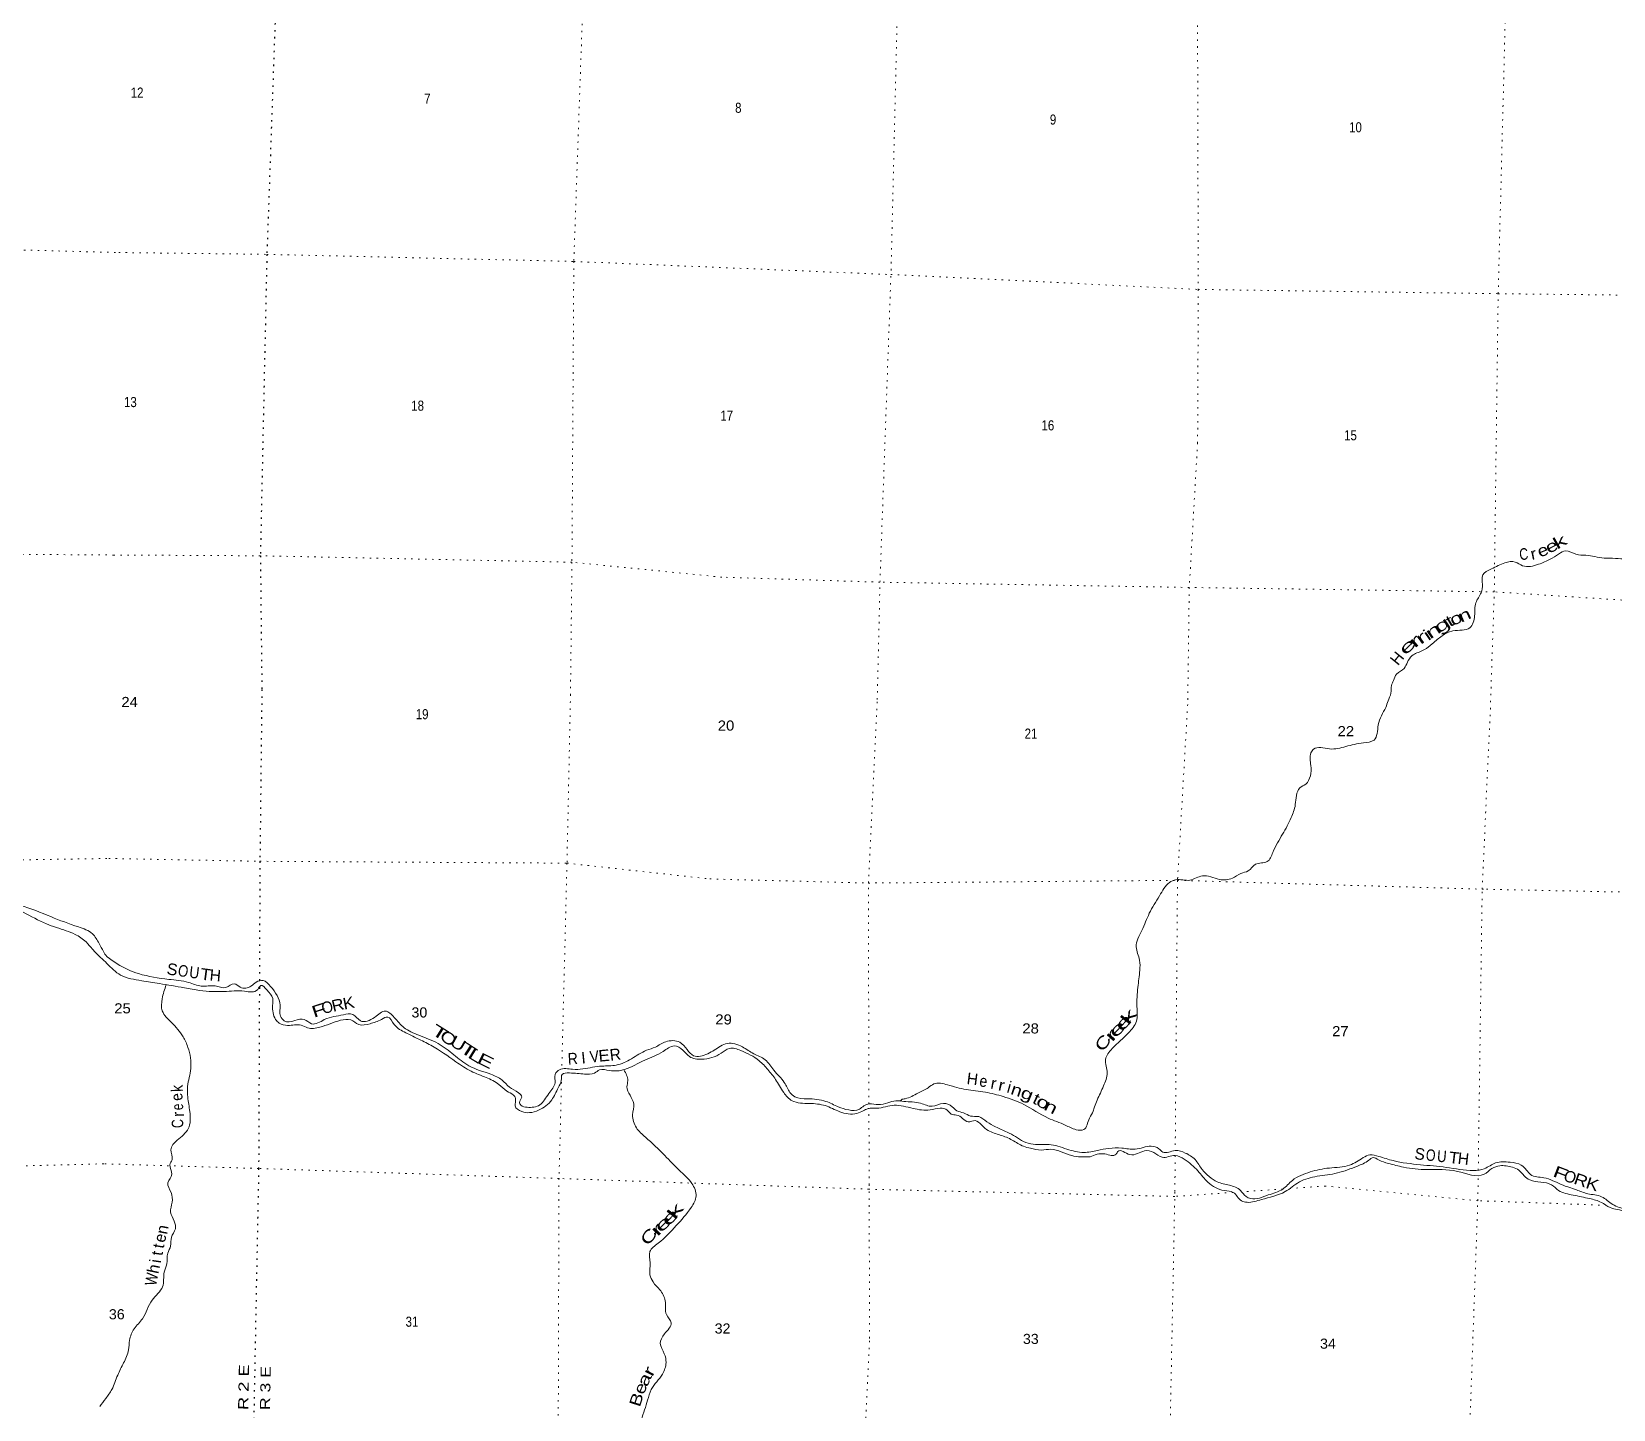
# Model space of a CAD drawing. Header units: feet. Extents: x -509309 to -252658, y -547785 to -360805.
# Drawn here: x -381871 to -354473, y -467175 to -443309 of the extents above; entities that cross this region are included whole.
import ezdxf
from ezdxf.enums import TextEntityAlignment as Align

# ---------------------------------------------------------------- set-up
doc = ezdxf.new("R2010")
doc.units = ezdxf.units.FT
doc.header["$LTSCALE"] = 80
doc.linetypes.add('DOTTED', pattern=[1.5, 0.3, -1.2])
for name, color, linetype, lineweight in [('39', 7, 'Continuous', 13), ('6', 7, 'DOTTED', 25), ('7', 7, 'DOTTED', 13)]:
    doc.layers.add(name, color=color, linetype=linetype, lineweight=lineweight)
doc.layers.add('41', color=7, linetype='Continuous')

msp = doc.modelspace()

# ---------------------------------------------------------------- linework, layer by layer
at = {"layer": '39'}
for points in [[(-353430.12, -452331.43), (-353666.95, -452325.42), (-353890.21, -452383.81), (-354034.97, -452414.73), (-354247.96, -452443.06), (-354436.59, -452433.45), (-354633.29, -452429.79), (-354952.09, -452378.9), (-355120.6, -452363.43), (-355298.81, -452301.67), (-355421.68, -452358.89), (-355566.87, -452448.05), (-355768.26, -452536.75), (-356045.46, -452560.53), (-356171.46, -452497.21), (-356352.23, -452511.75), (-356585.86, -452616.25), (-356735.18, -452721.44), (-356740.39, -452884.09), (-356763.53, -453028.51), (-356855.14, -453202.49), (-356876.88, -453429.27), (-356958.69, -453635.47), (-357252.17, -453689.24), (-357778.62, -454032.3), (-357961.95, -454121.14), (-358041.06, -454232.95), (-358096.04, -454338.95), (-358227.26, -454440.28), (-358284.28, -454550.27), (-358315.01, -454634.37), (-358328.05, -454770.84), (-358375.19, -454903.01), (-358412.7, -455017.7)], [(-390585.06, -454494.97), (-390482.52, -454665.75), (-390431.31, -454829.36), (-390310.29, -454907.89), (-389950.42, -454880.38), (-389593.87, -454814.64), (-389334.96, -454708.96), (-389256.54, -454702.37), (-389191.42, -454763.81), (-389176.91, -454848.42), (-389183.38, -454982.85), (-389075.41, -455225.81), (-388783.69, -455630.8), (-388334.95, -456012.58), (-387895.96, -456378.11), (-387604.95, -456374.47), (-387370.22, -456391.8), (-387274.9, -456339.33), (-387210.25, -456426.87), (-387020.93, -456613.1), (-386857.5, -456678.36), (-386668.83, -456571.38), (-386471.56, -456542.88), (-386365.67, -456570.93), (-386285.56, -456690.89), (-386169.21, -456805.48), (-386002.23, -456786.47), (-385728.94, -456662.97), (-385278.19, -456496.55), (-385068.33, -456438.16), (-384923.37, -456525.17), (-384690.23, -456730.28), (-384700.39, -456846.56), (-384728.46, -456954.49), (-384652.11, -457060.32), (-384424.45, -457126.76), (-384359.07, -457174.15), (-384177.76, -457249.78), (-384035.34, -457475.3), (-383919.19, -457710.39), (-383880.68, -457909.9), (-383865.08, -458044.74), (-383712.46, -458151.97), (-383432.02, -458295.69), (-383233.46, -458415.82), (-383001, -458548.62), (-382718.74, -458483.53), (-382266.81, -458471.76), (-382017.57, -458564.7), (-381615.69, -458764.88), (-381272.56, -458883.65), (-381117.12, -458946.75), (-380926.81, -459078.78), (-380818.63, -459201.26), (-380678.75, -459346.41), (-380565.77, -459450.14)], [(-390509.23, -454496.19), (-390386.67, -454693.62), (-390350.67, -454810.76), (-390110.17, -454833.26), (-389640.42, -454725.43), (-389271.2, -454625.79), (-389147.8, -454684.29), (-389094.18, -454825.84), (-389108.61, -454956.11), (-389018.44, -455184.69), (-388857.99, -455412.56), (-388763.46, -455512.7), (-388562.93, -455634.87), (-388496.79, -455750.55), (-388295.54, -455943.02), (-387947.98, -456258.67), (-387739.77, -456290.61), (-387319.62, -456260.19), (-387223.77, -456288.06), (-387084.4, -456461.32), (-386919.88, -456576.8), (-386775.02, -456559.38), (-386526.36, -456465.56), (-386279.95, -456494.19), (-386168.5, -456656.89), (-386091.44, -456724.58), (-385820.34, -456611.09), (-385456.77, -456491.26), (-385258.26, -456394.5), (-385127.18, -456362.78), (-385008.7, -456360.94), (-384754.68, -456522.25), (-384652.6, -456648.64), (-384607.61, -456713.72), (-384618.29, -456858.12), (-384638.04, -456950.13), (-384533.11, -457030.38), (-384265.83, -457125.66), (-384085.26, -457241.44), (-383940.98, -457475.03), (-383793.06, -457839.22), (-383747.87, -458002.71), (-383549.64, -458140.91), (-383205.09, -458291.84), (-382859.68, -458286.14), (-382767.69, -458305.91), (-382754.89, -458374.42), (-382666.73, -458384.07), (-382347.66, -458391.95), (-382071.59, -458445.23), (-381539.12, -458639.78), (-381060.58, -458819.27), (-380817.79, -458936.2), (-380702.47, -459107), (-380626.63, -459240.94), (-380569.93, -459330.46), (-380563.88, -459337.45)], [(-358412.7, -455017.7), (-358544.77, -455319.78), (-358618.88, -455581.7), (-358802.25, -455629.05), (-359106.3, -455692.6), (-359391.97, -455734.34), (-359665.04, -455738.13), (-359712.17, -455803.66), (-359713.4, -456024.55), (-359802.38, -456342.48), (-359901.75, -456411.22), (-359982.26, -456699.15), (-360053.83, -456924.97), (-360202.55, -457209.83), (-360371.83, -457528.52), (-360470.53, -457687.64), (-360673.94, -457732.67), (-360798.07, -457847.21), (-360925.19, -457891.43), (-361072.93, -457973.47), (-361296.09, -457996.11), (-361592.27, -457933.26), (-361808.16, -458008.22), (-362054.99, -458002.37), (-362160.06, -458048.93), (-362334.07, -458279.17), (-362511.15, -458581.67), (-362640, -458880.9), (-362738.52, -459164.54), (-362679.66, -459394.39), (-362676.69, -459567.79), (-362708.66, -459865.88), (-362725.62, -460200.99), (-362735.33, -460451.87), (-362870.77, -460652.59), (-363153.8, -460925.33), (-363268.96, -461112.31), (-363240.3, -461347.72), (-363303.81, -461571.65), (-363413.8, -461816.95), (-363459.66, -461932.72), (-363482.86, -462008.67), (-363548.88, -462130.14), (-363648.16, -462329.42), (-363776.67, -462331.44), (-363968.19, -462250.14), (-364263.54, -462131.07), (-364683.62, -461893.58), (-365040.95, -461757.48), (-365350.97, -461680.36), (-365685.52, -461632.98), (-366005.57, -461555.7), (-366244.2, -461537.93), (-366339.5, -461602.72), (-366519.56, -461698.32), (-366741.77, -461793.26), (-366804.28, -461812.37), (-366824.5, -461836.51)], [(-380565.77, -459450.14), (-380330.75, -459651.8), (-379964.83, -459749.88), (-379658.44, -459800.84), (-379223.87, -459871.86), (-378955.55, -459918.21), (-378536.27, -459936.79), (-378184.91, -459932.22), (-377955.61, -459901.65), (-377900.39, -459832.22), (-377797.12, -459908.13), (-377694.94, -460058.33), (-377696.68, -460176.79), (-377644.05, -460420.61), (-377580.74, -460483.85), (-377436.8, -460524.25), (-377201.86, -460519.87), (-377090.12, -460565.79), (-376881.19, -460554.99), (-376520.11, -460436.1), (-376343.35, -460428.81), (-376206.02, -460509.27), (-376009.07, -460494.26), (-375811.24, -460419.02), (-375702.25, -460378.54), (-375591.71, -460506.78), (-375389.06, -460650.51), (-375191.79, -460749.98), (-374954.64, -460868.14), (-374521.22, -461154.03), (-374258.62, -461316.77), (-373995.26, -461427.31), (-373776.21, -461547.2), (-373639.38, -461661.79), (-373523.94, -461729.86), (-373488.64, -461786.64), (-373496.58, -461917.05), (-373381.62, -462017.24), (-373245.38, -462035.43), (-373090.17, -461991.66), (-372862.73, -461814.45), (-372749.23, -461603.35), (-372697.2, -461477.64), (-372681.62, -461373.45), (-372554.76, -461347.31), (-372294.09, -461367.44), (-372121.2, -461350.04), (-372034.07, -461295.17), (-371859.59, -461305.92), (-371602.37, -461287.83), (-371248.67, -461124.65), (-370933.35, -460976.93), (-370739.2, -460879.54), (-370589.68, -460950.15), (-370476.94, -461064.36), (-370266.82, -461109.81), (-369926.02, -461004.66), (-369784.3, -460922.52), (-369588.12, -460959.71), (-369269.51, -461135.37), (-369117.21, -461290.37), (-368985.19, -461459.11), (-368844.02, -461688.24), (-368699.54, -461829.06), (-368397.11, -461875.94), (-368124.66, -461914.32), (-367873.26, -462018.65), (-367578.61, -462049.34), (-367465.52, -462002.9), (-367382.67, -461966.04), (-367236.01, -461958.28), (-366928.12, -461906.84), (-366603.73, -461962.1), (-366309, -461986.77), (-366133.92, -461957.36), (-366009.99, -461993.43), (-365942.73, -462060.75), (-365848.63, -462078.28), (-365745.07, -462134.11), (-365647.61, -462195.88), (-365524.83, -462173.69), (-365419.52, -462247.63), (-365300.52, -462345.87), (-365092.88, -462423.41), (-364885.4, -462510.99), (-364690.25, -462618.45), (-364570.3, -462652.45), (-364380.05, -462683.53), (-364217.25, -462670), (-363855.52, -462780.06), (-363536.62, -462799.08)], [(-380563.88, -459337.45), (-380202.89, -459557.4), (-380017.22, -459626.56), (-379496.76, -459727.04), (-379152.24, -459778.59), (-378932.39, -459844.27), (-378693.44, -459839.96), (-378507.15, -459866.96), (-378359.66, -459802.98), (-378256.16, -459862.83), (-378071.19, -459843.62), (-377979.85, -459774.75), (-377858.99, -459746.51), (-377732.01, -459848.9), (-377566.14, -460172.8), (-377558.93, -460365.7), (-377495.86, -460445.01), (-377313.13, -460441.83), (-377148.21, -460420.29), (-377020.85, -460496.58), (-376800.97, -460423.69), (-376470.53, -460340.47), (-376309.86, -460334.94), (-376176.95, -460443.45), (-375931.19, -460385.02), (-375742.89, -460275.49), (-375589.91, -460384.31), (-375419.91, -460563.68), (-375166.88, -460694.14), (-374829.73, -460837.95), (-374557.58, -461032.97), (-374299.38, -461221.75), (-373916.14, -461370.3), (-373724.88, -461469.67), (-373594.22, -461594.21), (-373437.06, -461691.04), (-373381.95, -461766.21), (-373421.5, -461861.99), (-373396.03, -461904.56), (-373288.18, -461942.38), (-373066.77, -461901.65), (-372913.3, -461703.21), (-372804.19, -461518.15), (-372800.03, -461371.61), (-372728.6, -461292.39), (-372499.63, -461283.91), (-372153.84, -461249.12), (-371992.96, -461229.54), (-371743.77, -461211.33), (-371481.19, -461100.94), (-371218.07, -460954.42), (-371066.69, -460898.54), (-370886.69, -460806.95), (-370643.93, -460816.76), (-370515.28, -460941.26), (-370406.46, -461049.4), (-370161.05, -461015.06), (-369938.31, -460883.97), (-369823.17, -460835.56), (-369559.08, -460895.9), (-369364.1, -461015.42), (-369164.88, -461118.93), (-369012.99, -461302.03), (-368833.42, -461513.69), (-368735.58, -461685.91), (-368650.34, -461759.53), (-368434.06, -461795.03), (-368111.53, -461840.22), (-367900.12, -461933.88), (-367718.25, -461988.93), (-367533.37, -461975.74), (-367456.25, -461918.7), (-367359.39, -461884.06), (-367206.97, -461894.47), (-367041.96, -461866.91), (-366900.91, -461830.95), (-366764.56, -461841.11), (-366471.92, -461871.77), (-366271.96, -461925.09), (-366078.53, -461875.88), (-365926.79, -461932.47), (-365843.53, -462004.05), (-365727.63, -462040), (-365609.98, -462094.04), (-365465.6, -462104.32), (-365324.4, -462194.88), (-365173.11, -462281.59), (-364975.71, -462373.02), (-364826.28, -462449.65), (-364693.02, -462534.06), (-364521.1, -462582.93)], [(-379540.26, -459818.74), (-379610.09, -460062.66), (-379607.16, -460273.57), (-379447.52, -460474.87), (-379248.38, -460720.97), (-379162.75, -460905.05), (-379113.96, -461273.32), (-379168.64, -461579.73), (-379167.37, -461766.52), (-379130.88, -462016.11), (-379157.32, -462312.91), (-379348.95, -462512.76), (-379457.77, -462677.75), (-379438.22, -462850.77), (-379475.68, -462940.55), (-379441.91, -463101.74), (-379510.32, -463249.28), (-379454.59, -463418.84), (-379437, -463587.81), (-379463.59, -463758.1), (-379401.66, -463915.7), (-379381.53, -464048.56), (-379449.88, -464192.09), (-379464.19, -464346.5), (-379512.18, -464470.27), (-379530.98, -464656.74), (-379573.18, -464796.66), (-379603.01, -465051.24), (-379783.04, -465281.39), (-379950.38, -465604.12), (-380095.5, -465780.6), (-380174.68, -465978.18), (-380193.21, -466146.59), (-380276.79, -466370.21), (-380380.27, -466581.47), (-380482.29, -466830.91), (-380586.95, -466985.93), (-380691.39, -467126.89)], [(-371612.09, -461291.55), (-371544.99, -461481.52), (-371558.56, -461585.73), (-371442.45, -461880.75), (-371461.33, -462073.24), (-371396.37, -462297.17), (-371238.17, -462460.29), (-370903.59, -462778.78), (-370652.35, -463031.72), (-370434.92, -463262.03), (-370361.81, -463478.05), (-370447.04, -463677.55), (-370704.6, -463992.85), (-371020.22, -464297.21), (-371160.85, -464441.62), (-371157.69, -464636.47), (-371160.76, -464845.28), (-371106.36, -464968.63), (-370991.9, -465102.95), (-370896.36, -465295.22), (-370873.77, -465534.56), (-370795.53, -465674.34), (-370910.81, -465869.36), (-370981.46, -466032.93), (-370911.83, -466212.75), (-370881.93, -466363.83), (-370945.09, -466563.67), (-371137.72, -466831.79), (-371200.61, -467013.56), (-371310.01, -467355.26), (-371353.8, -467740.17), (-371260.48, -467946.46), (-371210, -468336.84), (-371135.06, -468564.94), (-370923.85, -468672.66), (-370825.12, -468784.65), (-370792.45, -468883.56), (-370784.77, -469044.34), (-370826.85, -469176.23), (-370762.95, -469335.87), (-370700.08, -469429.23), (-370688.01, -469563.97), (-370582.11, -469597.75), (-370415.77, -469616.41), (-370189.63, -469800.67), (-370235.49, -469916.43), (-370188.23, -470115.99), (-370041.87, -470264.87), (-369936.85, -470495.44), (-369840.69, -470645.55), (-369752.06, -470761.4), (-369686.59, -470814.63), (-369590.38, -470824.16), (-369547.78, -470931.26), (-369452.92, -471033.15), (-369328.49, -471171.65), (-369231.85, -471426.19), (-369056.15, -471627.74), (-368781.22, -471907.15), (-368655.28, -471943.25), (-368549.29, -471971.01), (-368544.68, -472204.03), (-368436.48, -472354.33), (-368385.3, -472559.97), (-368273.02, -472706.31), (-368127.42, -473043.95), (-367950.8, -473319.82), (-367883.83, -473543.78), (-367794.81, -473633.53), (-367654.59, -473653.78), (-367554.42, -473667.39)], [(-364521.1, -462582.93), (-364362.58, -462587.41), (-364248.15, -462587.18), (-363940.17, -462666.28), (-363643.93, -462725.11), (-363410.57, -462690.59), (-363213.29, -462653.5), (-362988.39, -462648.96), (-362753.81, -462668.68), (-362480.04, -462616.71), (-362346.19, -462660.97), (-362274.77, -462718.31), (-362063.62, -462693.48), (-361887.57, -462734.38), (-361718.63, -462849.47), (-361596.67, -463020.06), (-361474.01, -463142.47), (-361334.82, -463233), (-361122.9, -463292.53), (-360931.53, -463383.87), (-360832.71, -463489.83), (-360756.92, -463523.15), (-360452.89, -463461.61), (-360200.46, -463359.1), (-360033.65, -463209.07), (-359726.38, -463063.23), (-359392.13, -462994.13), (-359042.12, -462945.36), (-358807.34, -462814.46), (-358690.2, -462766.08), (-358538.02, -462792.55), (-358286.18, -462866.76), (-357815.48, -462938.35), (-357368.49, -462983.46), (-356895.52, -463037.01), (-356708.37, -463005.79), (-356512.19, -462906.42), (-356263.09, -462894.23), (-356069.12, -462945.45), (-355978.01, -463029.21), (-355908.92, -463108.6), (-355676.84, -463162.42), (-355375.47, -463281.58), (-355113.83, -463372.01), (-354918.09, -463439.32), (-354675.95, -463491.29), (-354485.2, -463624.79), (-354253.68, -463716.76), (-354004.4, -463829.09), (-353842.75, -463893.86), (-353522.97, -463852.65), (-353269.7, -463830.48), (-352981.59, -463895.22), (-352834.93, -463887.46), (-352613.51, -463846.72), (-352224.93, -463904.99), (-352039.16, -463968.13), (-351987.57, -464009.09)], [(-363536.62, -462799.08), (-363280.97, -462750.85), (-363086.29, -462753.88), (-363055.48, -462706.16), (-362849.53, -462761.58), (-362593.64, -462697.28), (-362435.44, -462723.84), (-362288.14, -462808.47), (-362064.86, -462777.81), (-361905.22, -462842.55), (-361669.3, -463045.04), (-361495.52, -463240.54), (-361212.59, -463385.52), (-361056.49, -463418.07), (-360916.06, -463560.83), (-360818.1, -463588.47), (-360568.47, -463540.14), (-360158.96, -463403.93), (-359911.58, -463235.07), (-359603.01, -463137.45), (-359252.88, -463080.65), (-358907.86, -462961.51), (-358709.65, -462860.16), (-358634.68, -462813.13), (-358538.91, -462852.78), (-358369.17, -462913.66), (-358109.18, -462979.97), (-357700.29, -463022.48), (-357174.78, -463052.75), (-356711.79, -463102.13), (-356575.85, -463003.83), (-356440.65, -462955.73), (-356222.21, -462981.22), (-356110.53, -463031.16), (-356019.62, -463128.97), (-355922.31, -463200.77), (-355542.17, -463287.02), (-355421.13, -463383.29), (-355169.37, -463463.53), (-354885.2, -463524.18), (-354681.41, -463589.61), (-354530.14, -463678.32), (-354270.21, -463748.64), (-354069.25, -463870.25), (-353851.52, -463943.93), (-353508.18, -463939.23), (-353094.98, -463961.73), (-352910.98, -464008.78), (-352697.21, -463941.82), (-352510.6, -463946.73), (-352184.05, -463991.98), (-351987.57, -464009.09)]]:
    msp.add_spline(points, degree=3, dxfattribs=at)
at = {"layer": '6'}
for points in [[(-377115.8, -427434.07), (-377215.91, -431246.71), (-377424.77, -436485.26), (-377608.64, -441842.53), (-377796.29, -447167.62), (-377908.91, -452388.91), (-377883.24, -454706.75)], [(-377883.24, -454706.75), (-377917, -457681.13), (-377925.52, -459750.95)], [(-377925.98, -459863.89), (-377938.9, -463002.63), (-378043.55, -468354.98)]]:
    msp.add_lwpolyline(points, dxfattribs=at)
at = {"layer": '7'}
for p, q in [((-372511.8, -452500.53), (-372536.98, -454793.79)), ((-360197.5, -463357.34), (-360905.26, -463406.17))]:
    msp.add_line(p, q, dxfattribs=at)
for points in [[(-356604.36, -455045.79), (-356536.59, -453014.35), (-356468.55, -447848.93), (-356331, -442513.37), (-356146.83, -437115.94), (-356017.04, -431742.15), (-355907.32, -426368.19), (-355843.87, -421007.9), (-355784.81, -415699.8), (-355673.91, -410165.17), (-355651.25, -409764.77)], [(-360989.97, -410871.45), (-361043.14, -415551.18), (-361094.04, -420843.28), (-361181.83, -426237.51), (-361333.59, -431595.05), (-361469.55, -436988.87), (-361677.65, -442364.01), (-361663.18, -447775.17), (-361674.67, -450432.38), (-361819.53, -452937.83), (-361846.1, -454964.09)], [(-371828.26, -425988.73), (-371976.7, -431296.75), (-372098.27, -436644.49), (-372294, -441975.55), (-372479.57, -447290.62), (-372511.8, -452500.53)], [(-367223.86, -454879.05), (-367176.64, -452846.63), (-366984.16, -447443.23), (-366857.38, -442173.87), (-366739.83, -436828.1), (-366632.09, -431450.11), (-366595.88, -428942.91)], [(-410706.3, -446373.2), (-409398.01, -446401.93), (-404156.78, -446514.84), (-398843.17, -446622.95), (-393586.41, -446768.26), (-388317.47, -446902.21), (-383083.07, -447066.77), (-380362.45, -447135.32)], [(-380362.45, -447135.32), (-377796.29, -447167.62), (-372479.57, -447290.62), (-366986.95, -447517.53), (-361663.18, -447775.17), (-356468.55, -447848.93), (-351189.5, -447909.35), (-348673.71, -448006.27)], [(-380448.97, -452376.37), (-383047.2, -452355.99), (-385728.2, -452370.37), (-388372.72, -452239.65), (-393691.57, -452085.24), (-399068.46, -452038.35), (-401340.69, -451954.75)], [(-348756.65, -453487.8), (-351333.86, -453347.13), (-356536.59, -453014.35), (-361819.53, -452937.83), (-367176.64, -452846.63), (-369914.11, -452759.36), (-372511.8, -452500.53), (-377908.91, -452388.91), (-380448.97, -452376.37)], [(-372536.98, -454793.79), (-372597.79, -457713.73), (-372688.33, -461287.45)], [(-367367.79, -461885.35), (-367377.5, -458058.08), (-367223.86, -454879.05)], [(-361846.1, -454964.09), (-362023, -458010.9), (-362062.41, -462693.63)], [(-356813.54, -463032.71), (-356745.7, -458163.34), (-356604.36, -455045.79)], [(-383863.34, -457658.07), (-383109.44, -457673.07), (-380535.74, -457632.55)], [(-380535.74, -457632.55), (-377917, -457681.13), (-372597.79, -457713.73), (-370124.63, -457987.2), (-367377.5, -458058.08), (-362023, -458010.9), (-356671.4, -458166.13), (-351401.52, -458272.64), (-348834.09, -458605.17)], [(-372690.8, -461384.68), (-372736.18, -463176), (-372752.67, -468539.76)], [(-367482.75, -468647.9), (-367356.76, -465944.76), (-367364.24, -463287.71), (-367367.6, -461961.79)], [(-380623.05, -462921.51), (-383277.16, -462990.19), (-388551.42, -462898.59), (-393889.8, -462796.36), (-399338.92, -462601.72), (-404521.95, -462677.06), (-409826.5, -462591.52), (-412340.83, -462512.06)], [(-361059.58, -463416.82), (-362071.25, -463486.62), (-367367.03, -463362.01), (-372736.18, -463176), (-377938.9, -463002.63), (-380623.05, -462921.51)], [(-362063.13, -462778.23), (-362068.46, -463412.32), (-362176.91, -468770.67)], [(-357012.32, -468943.44), (-356820.9, -463560.32), (-356814.44, -463097.35)], [(-354593.8, -463640.83), (-356820.9, -463560.32), (-359458.95, -463306.38), (-360070.97, -463348.61)]]:
    msp.add_lwpolyline(points, dxfattribs=at)

# ---------------------------------------------------------------- texts
at = {"layer": '41'}
for s, rotation, width, p in [('k', 29.655, 1.65, (-355353.1, -452230.7)), ('C', 4.724, 0.8, (-356017.26, -452458.19)), ('r', 12.089, 1.1, (-355838.09, -452451.23)), ('e', 21.418, 1.25, (-355660.29, -452387.64)), ('e', 27.433, 1.4, (-355498.68, -452310.69)), ('o', 26.922, 1.4, (-357157.97, -453563.09)), ('n', 24.512, 1.45, (-357011.59, -453506.48)), ('i', 34.305, 1.45, (-357644.23, -453844.56)), ('n', 34.305, 1.75, (-357540.22, -453769.15)), ('g', 35.216, 1.8, (-357387.71, -453667.62)), ('t', 29.848, 1.4, (-357259.85, -453603.62)), ('e', 43.105, 1.95, (-357973.4, -454027.03)), ('r', 40.711, 2.05, (-357848.07, -453940.99)), ('r', 36.379, 1.9, (-357746.01, -453886.89)), ('S', 351.455, 1.05, (-379449.78, -459651.73)), ('O', 349.525, 0.85, (-379262.87, -459678.96)), ('U', 353.199, 0.9, (-379063.64, -459707.2)), ('T', 352.36, 1.15, (-378867.64, -459739.99)), ('F', 18.115, 1.5, (-376865.94, -460354.57)), ('O', 14.638, 0.95, (-376725.02, -460304.53)), ('R', 13.633, 1.1, (-376544.5, -460265.2)), ('K', 11.397, 1.1, (-376361.17, -460231.94)), ('k', 52.424, 1.95, (-362793.16, -460431.59)), ('T', 328.113, 1.75, (-374852, -460733.28)), ('e', 45.536, 2, (-362996.69, -460653.67)), ('e', 47.238, 1.95, (-362889.05, -460539.38)), ('O', 324.806, 1.35, (-374708.55, -460826.81)), ('U', 329.943, 1.35, (-374534.65, -460923.09)), ('T', 327.061, 1.8, (-374360.62, -461038.68)), ('C', 56.071, 1.45, (-363232, -460879.78)), ('r', 48.112, 2.1, (-363097.24, -460756.21)), ('L', 328.595, 1.6, (-374231.99, -461130.58)), ('E', 333.591, 1.55, (-374051.22, -461226.01)), ('R', 3.627, 0.9, (-372491.39, -461198.3)), ('V', 6.852, 0.9, (-372111.33, -461161.41)), ('E', 5.353, 1.1, (-371946.04, -461144.54)), ('k', 92.064, 0.9, (-379252.97, -461612.17)), ('e', 352.067, 0.9, (-365396.91, -461586.77)), ('r', 349.812, 1.05, (-365225.21, -461624.05)), ('r', 347.556, 1.15, (-365090.64, -461656.12)), ('n', 341.191, 1.25, (-364839.33, -461737.32)), ('g', 338.106, 1.4, (-364662.55, -461800.33)), ('e', 98.805, 0.9, (-379259.08, -461750.56)), ('e', 91.764, 0.75, (-379246.45, -461932.75)), ('t', 333.956, 1.25, (-364510.21, -461882.68)), ('o', 330.44, 1.45, (-364396.87, -461944.68)), ('n', 333.906, 1.45, (-364256.37, -462024.02)), ('C', 93.34, 0.8, (-379244.51, -462219.49)), ('O', 354.204, 0.8, (-357646.08, -462871.15)), ('U', 355.27, 0.85, (-357451.9, -462890.93)), ('T', 353.528, 1.1, (-357244.07, -462915.87)), ('F', 338.9, 1.55, (-355420.29, -463178.53)), ('R', 341, 1.2, (-355065.07, -463300)), ('K', 342.505, 1.2, (-354864.95, -463368.57)), ('e', 44.068, 2, (-370865.86, -464028.43)), ('e', 46.068, 2, (-370744.64, -463915.5)), ('k', 51.661, 2, (-370646.53, -463802.29)), ('n', 79.443, 1.05, (-379511.97, -464077.33)), ('C', 53.448, 1.5, (-371100.72, -464238.88)), ('r', 46.851, 2.2, (-370967.55, -464125.11)), ('W', 79.726, 0.85, (-379696.46, -464939.37)), ('h', 78.291, 1.05, (-379662.74, -464759.83)), ('a', 65.047, 1.45, (-371169.06, -466701.61)), ('r', 61.897, 1.6, (-371089.29, -466559.78)), ('e', 67.394, 1.25, (-371236.11, -466846.94)), ('B', 71.99, 1.3, (-371301.32, -467036.38))]:
    msp.add_text(s, height=200, rotation=rotation, dxfattribs=dict(at, width=width)).set_placement(p, align=Align.CENTER)
for s, rotation, p in [('H', 51.192, (-358143.22, -454227.66)), ('H', 354.932, (-378697.01, -459755.84)), ('I', 5.55, (-372303.54, -461184.02)), ('R', 7.006, (-371749.55, -461126.53)), ('H', 352.881, (-365586.76, -461550.25)), ('i', 344.509, (-364962.55, -461689.34)), ('r', 91.459, (-379233.58, -462060.94)), ('S', 352.606, (-357838.29, -462849.2)), ('H', 353.553, (-357080.4, -462931.95)), ('O', 340.921, (-355254.08, -463241.3)), ('t', 80.362, (-379576.05, -464360.1)), ('e', 77.342, (-379548.72, -464225.76)), ('i', 82.06, (-379628.16, -464619.88)), ('t', 81.69, (-379600.88, -464485.88))]:
    msp.add_text(s, height=200, rotation=rotation, dxfattribs=at).set_placement(p, align=Align.CENTER)
at = {"layer": '6'}
for s, width, p in [('R 2 E', 1.35, (-378120.75, -467187.72)), ('R 3 E', 1.3, (-377742.8, -467188.5))]:
    msp.add_text(s, height=175, rotation=88.88, dxfattribs=dict(at, width=width)).set_placement(p)
at = {"layer": '7'}
for s, width, p in [('12', 0.85, (-380155.17, -444453.05)), ('7', 0.85, (-375071.15, -444559.32)), ('8', 0.85, (-369685.63, -444715.78)), ('9', 0.85, (-364234.09, -444919.88)), ('10', 0.85, (-359050.96, -445053.4)), ('13', 0.85, (-380271.1, -449813.58)), ('18', 0.85, (-375295.26, -449875.82)), ('17', 0.85, (-369941.98, -450049.2)), ('16', 0.85, (-364379.07, -450216.84)), ('15', 0.85, (-359137.8, -450389.08)), ('24', 1.1, (-380316.77, -455008.74)), ('19', 0.85, (-375217.61, -455220.47)), ('20', 1.1, (-369986.42, -455417.5)), ('22', 1.1, (-359249.88, -455514.21)), ('21', 0.85, (-364671.34, -455556.63)), ('25', 1.1, (-380439.86, -460315.5)), ('30', 1.05, (-375290.85, -460386.95)), ('29', 1.1, (-370028.71, -460507.65)), ('28', 1.1, (-364710.42, -460663.66)), ('27', 1.1, (-359344.97, -460710.92)), ('36', 1.05, (-380532.86, -465615.03)), ('31', 0.85, (-375393.77, -465743.91)), ('32', 1.05, (-370040.08, -465861.9)), ('33', 1.05, (-364700.35, -466042.35)), ('34', 1.05, (-359554.08, -466124.63))]:
    msp.add_text(s, height=175, dxfattribs=dict(at, width=width)).set_placement(p)

doc.saveas('drawing.dxf')
